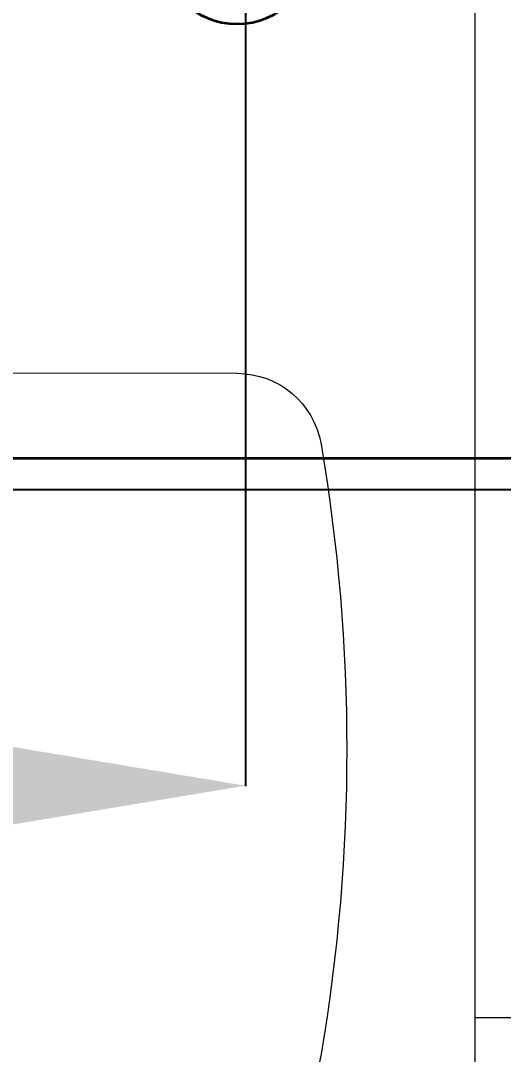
# Model space of a CAD drawing. Extents: x -12260 to 57327, y -29287 to 19916.
# Drawn here: x 39339 to 39622, y -4031 to -3425 of the extents above; entities that cross this region are included whole.
import ezdxf
from ezdxf.enums import TextEntityAlignment as Align

# ---------------------------------------------------------------- set-up
doc = ezdxf.new("R2010")
doc.units = 0
doc.header["$LTSCALE"] = 0.25
doc.linetypes.add('01-First Floor$0$HIDDEN', pattern=[9.525, 6.35, -3.175])
doc.linetypes.add('DASHDOT', pattern=[25.4, 12.7, -6.35, 0, -6.35])
doc.layers.add('01-First Floor$0$FALSE CEILING', color=251, linetype='Continuous')
for name, color, linetype, lineweight in [('01-First Floor$0$LOADING', 253, 'Continuous', 5), ('E-DIM', 6, 'Continuous', 18), ('E-LITE-CIRC-NUMB', 6, 'Continuous', 25), ('E-LITE-CLNG', 150, 'Continuous', 35), ('E-LITE-CLNG-CNDT', 6, 'DASHDOT', 35), ('E-LITE-CTRL', 6, 'Continuous', 25), ('E-LITE-IDEN', 6, 'Continuous', 25)]:
    doc.layers.add(name, color=color, linetype=linetype, lineweight=lineweight)
doc.styles.add('DC_SIMPLEX', font='SIMPLEX.shx', dxfattribs={"width": 0.7})
doc.styles.get("Standard").update_dxf_attribs({"font": 'romans.shx'})
doc.dimstyles.get("Standard").update_dxf_attribs({"dimtxt": 150, "dimasz": 150, "dimexe": 0.18, "dimexo": 0.0625, "dimgap": 0.09, "dimtad": 0, "dimtih": 1, "dimtoh": 1, "dimdec": 0, "dimlfac": 0.1, "dimzin": 0, "dimdsep": 46, "dimtxsty": 'Standard', "dimcen": 0.09, "dimclrd": 6, "dimadec": 0, "dimazin": 0, "dimtfac": 1, "dimtdec": 0, "dimtofl": 0, "dimtmove": 0, "dimatfit": 3, "dimfxl": 1, "dimtolj": 1, "dimtzin": 0, "dimarcsym": 0})

# ---------------------------------------------------------------- blocks, each defined once
blk = doc.blocks.new('01-First Floor$0$GF21043-P')
at = {"color": 0, "linetype": '01-First Floor$0$HIDDEN'}
blk.add_line((-0.4, 0.6), (-0.4, 0), dxfattribs=at)
at = {"color": 0}
blk.add_line((-0.8, 0), (0.8, 0), dxfattribs=at)
blk = doc.blocks.new('01-First Floor$0$GF21018-P')
at = {"color": 0}
blk.add_line((0.22049, 0.47563), (0.22049, 0.0675), dxfattribs=at)
for centre, radius, start, end in [((-0.0001, -0.52948), 1.06948, 80.36712, 99.63288), ((-0.1707, 0.47563), 0.05, 99.63288, 180), ((0.17049, 0.47563), 0.05, 0, 80.36712)]:
    blk.add_arc(centre, radius, start, end, dxfattribs=at)
blk = doc.blocks.new('01-First Floor')
at = {"layer": '01-First Floor$0$FALSE CEILING', "linetype": 'Continuous'}
blk.add_line((38576, -3700), (42776, -3700), dxfattribs=at)
at = {"layer": '01-First Floor$0$LOADING', "extrusion": (1.19929e-18, 8.17187e-07, 1), "xscale": -1000.000000000003, "yscale": 1000.000000000003, "zscale": 1000.000000000003, "rotation": 270}
blk.add_blockref('01-First Floor$0$GF21043-P', (39606, -3610, -0.11), dxfattribs=at)
at = {"layer": '01-First Floor$0$LOADING', "extrusion": (-7.77426e-06, 8.17011e-07, 1), "xscale": -1000.000000000003, "yscale": 1000.000000000004, "zscale": 1000.000000000003, "rotation": 270.0014107646746}
blk.add_blockref('01-First Floor$0$GF21018-P', (38990.62, -3852.37, -0.41), dxfattribs=at)
blk = doc.blocks.new('*U16')
blk.add_lwpolyline([(-300, 300), (-300, -300), (300, -300), (300, 300)], close=True)
blk.add_circle((0, 0), 45)
at = {"layer": 'E-LITE-CIRC-NUMB', "style": 'DC_SIMPLEX', "width": 0.7, "flags": 8}
blk.add_attdef('CIRCUIT', text='', height=200, rotation=0, dxfattribs=at).set_placement((-473.9, 300), align=Align.RIGHT)
at = {"layer": 'E-LITE-CTRL', "style": 'DC_SIMPLEX', "width": 0.7, "flags": 8}
blk.add_attdef('CONTROL', (1118.9, -935), '', height=200, rotation=360, dxfattribs=at)
at = {"layer": 'E-LITE-IDEN', "style": 'DC_SIMPLEX', "width": 0.7, "flags": 8}
blk.add_attdef('TYPE', (460.41, 457.65), '', height=200, rotation=360, dxfattribs=at)
blk = doc.blocks.new('*D166')
at = {"layer": 'Defpoints', "color": 0}
for p in [(38576, -2810), (39471.28, -3401.74, -0.1), (38576, -3873.81)]:
    blk.add_point(p, dxfattribs=at)
at = {"layer": 'E-DIM', "color": 0, "lineweight": -2, "transparency": 16777216}
for p, q in [((38576, -2810.06), (38576, -3873.99)), ((39471.28, -3401.8), (39471.28, -3873.99))]:
    blk.add_line(p, q, dxfattribs=at)
at = {"layer": 'E-DIM', "color": 6, "lineweight": -2, "transparency": 16777216}
for p, q in [((38726, -3873.81), (38902.12, -3873.81)), ((39321.28, -3873.81), (39145.16, -3873.81))]:
    blk.add_line(p, q, dxfattribs=at)
at = {"layer": 'E-DIM', "color": 6, "transparency": 16777216}
for points in [[(38726, -3848.81), (38726, -3898.81), (38576, -3873.81)], [(39321.28, -3848.81), (39321.28, -3898.81), (39471.28, -3873.81)]]:
    blk.add_solid(points, dxfattribs=at)
at = {"layer": 'E-DIM', "color": 7, "transparency": 16777216, "insert": (39023.64, -3873.81), "char_height": 150, "attachment_point": 5}
blk.add_mtext('\\A1;90', dxfattribs=at)

msp = doc.modelspace()

# ---------------------------------------------------------------- block references
at = {"layer": 'E-LITE-CLNG', "xscale": -1}
msp.add_blockref('*U16', (39466.25, -3381.87, -0.1), dxfattribs=at)
at = {"layer": 'E-LITE-CLNG-CNDT'}
msp.add_blockref('01-First Floor', (0, 0), dxfattribs=at)

# ---------------------------------------------------------------- dimensions: what is measured, and where the dimension line sits
at = {"layer": 'E-DIM'}
dim = msp.add_linear_dim(base=(38576, -3873.81), p1=(39471.28, -3401.74, -0.1), p2=(38576, -2810), dimstyle='Standard', override={"dimclrt": 7}, dxfattribs=at)
dim.commit()
dim.dimension.update_dxf_attribs({"geometry": '*D166', "text_midpoint": (39023.64, -3873.81)})

doc.saveas('drawing.dxf')
